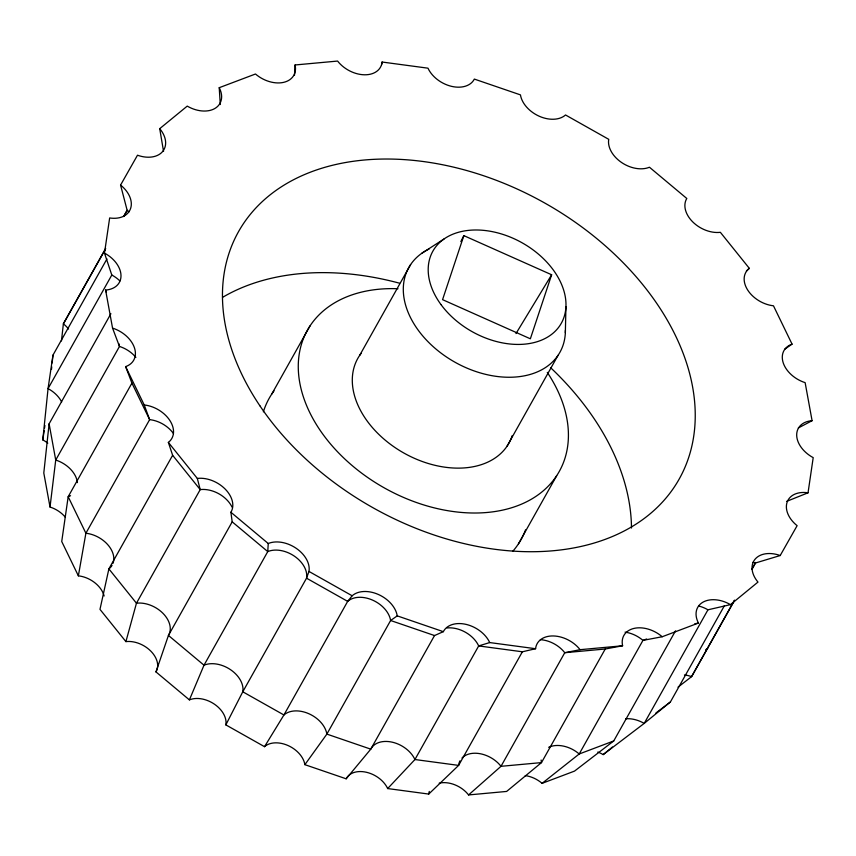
<?xml version="1.0" encoding="UTF-8"?>
<svg xmlns="http://www.w3.org/2000/svg" width="856" height="856" viewBox="0 0 856 856"><rect width="100%" height="100%" fill="white"/><g stroke="black" fill="none" stroke-linecap="round" stroke-linejoin="round"><path stroke-width="1.28" d="M565.345 332.791L565.944 306.641M294.496 75.253L295.085 64.97L337.596 61.065A26.547 18.372 29.3 0 0 364.346 74.793A26.547 18.372 29.3 0 0 382.097 62.028L427.979 68.18A26.547 18.372 29.3 0 0 451.54 86.349A26.547 18.372 29.3 0 0 474.342 79.084L520.448 94.877A26.547 18.372 29.3 0 0 539.226 116.234A26.547 18.372 29.3 0 0 565.527 114.972L608.734 139.325A26.547 18.372 29.3 0 0 621.445 162.415A26.547 18.372 29.3 0 0 649.447 167.23L686.801 198.485A26.547 18.372 29.3 0 0 692.579 221.747A26.547 18.372 29.3 0 0 720.367 232.318L749.332 268.345A26.547 18.372 29.3 0 0 747.78 290.184A26.547 18.372 29.3 0 0 773.471 305.795L792.057 344.133A26.547 18.372 29.3 0 0 783.293 363.062A26.547 18.372 29.3 0 0 805.132 382.643L812.087 420.692A26.547 18.372 29.3 0 0 796.69 435.415A26.547 18.372 29.3 0 0 813.2 457.639L808.043 492.799A26.547 18.372 29.3 0 0 787.071 502.322A26.547 18.372 29.3 0 0 797.118 525.67L780.201 555.533L755.334 563.045A25.273 17.495 29.3 0 0 752.991 562.296M295.085 64.97A26.547 18.372 29.3 0 1 283.593 82.369A26.547 18.372 29.3 0 1 255.484 74.001L219.232 87.697A26.547 18.372 29.3 0 1 214.781 108.541A26.547 18.372 29.3 0 1 187.239 106.112L159.719 128.668A26.547 18.372 29.3 0 1 162.608 151.544A26.547 18.372 29.3 0 1 137.495 155.214L120.578 185.078A26.547 18.372 29.3 0 1 130.615 208.436A26.547 18.372 29.3 0 1 109.654 217.959L104.486 253.109A26.547 18.372 29.3 0 1 120.996 275.332A26.547 18.372 29.3 0 1 105.598 290.056L112.553 328.105A26.547 18.372 29.3 0 1 134.403 347.686A26.547 18.372 29.3 0 1 125.629 366.614L144.215 404.952A26.547 18.372 29.3 0 1 169.916 420.574A26.547 18.372 29.3 0 1 168.364 442.402L197.319 478.429A26.547 18.372 29.3 0 1 225.117 489.011A26.547 18.372 29.3 0 1 230.895 512.263L268.249 543.517L267.757 551.596L204.006 665.198L189.401 699.887A23.765 16.446 29.3 0 1 214.471 704.21A23.765 16.446 29.3 0 1 225.845 724.882L264.525 746.678A23.765 16.446 29.3 0 1 288.065 745.544A23.765 16.446 29.3 0 1 304.875 764.665L346.156 778.8A23.765 16.446 29.3 0 1 366.571 772.305A23.765 16.446 29.3 0 1 387.672 788.558L428.738 794.068L458.623 765.392L522.374 651.791L535.589 648.72A26.547 18.372 29.3 0 1 553.34 635.955A26.547 18.372 29.3 0 1 580.09 649.683L622.601 645.777A26.547 18.372 29.3 0 1 634.093 628.379A26.547 18.372 29.3 0 1 662.202 636.746L698.453 623.05A26.547 18.372 29.3 0 1 702.904 602.207A26.547 18.372 29.3 0 1 730.457 604.636L757.977 582.08A26.547 18.372 29.3 0 1 755.078 559.203A26.547 18.372 29.3 0 1 780.201 555.533M47.786 443.162A23.765 16.446 29.3 0 0 42.8 439.909L48.054 388.624L52.965 355.144L106.957 258.929M51.478 369.439L51.745 366.839M52.152 362.944L52.965 355.144M110.906 313.692L49.113 423.816L43.795 472.983L50.023 507.041A23.765 16.446 29.3 0 1 65.431 517.324M61.461 340.913L63.376 323.835L105.652 248.486M50.023 507.041L55.726 460.047L49.113 423.816M42.8 439.909L44.148 430.729M44.533 428.107L44.919 425.486M104.122 595.979A23.765 16.446 29.3 0 0 78.367 575.842L85.889 533.235L149.639 419.633L144.215 404.952M381.605 64.617L382.097 62.028M189.401 699.887L155.963 671.907A23.765 16.446 29.3 0 0 150.784 651.095A23.765 16.446 29.3 0 0 125.907 641.615L136.457 603.213L200.208 489.611L197.319 478.429M463.845 235.635L442.563 299.654L530.356 338.794L551.639 274.765L463.845 235.635L460.838 241.595M155.963 671.907L168.439 635.43L232.19 521.828L230.895 512.263M268.249 543.517A26.547 18.372 29.3 0 1 296.251 548.343A26.547 18.372 29.3 0 1 308.963 571.433L306.534 578.185L242.783 691.787L225.845 724.882M123.874 216.033L127.127 210.234L120.578 185.078M105.502 249.021L63.376 323.835A25.273 17.495 29.3 0 1 68.566 329.014M123.713 216.568L126.966 210.769M104.486 253.109L111.804 275.022L48.054 388.624A25.273 17.495 29.3 0 1 61.664 401.978M125.629 366.614L131.931 383.124L68.18 496.726L61.728 541.516L78.367 575.842M168.364 442.402L172.634 455.296L108.883 568.898L99.981 609.365L125.907 641.615M271.748 394.092L310 325.933M359.616 355.465L410.623 264.579M507.073 446.169L558.069 355.283M535.589 648.72L489.718 642.567A26.547 18.372 29.3 0 0 466.146 624.399A26.547 18.372 29.3 0 0 443.344 631.664L434.527 635.548L370.776 749.15L346.156 778.8M518.436 543.86L556.689 475.701M622.601 645.777L605.245 648.998L541.495 762.6L506.634 791.436L468.574 794.935A23.765 16.446 29.3 0 0 439.192 783.176M525.263 775.6A23.765 16.446 29.3 0 1 542.083 783.347L574.537 771.096L613.731 740.954L675.534 630.829M730.457 604.636L707.955 609.804L644.204 723.406L603.191 754.607A23.765 16.446 29.3 0 0 597.809 752.06M625.715 718.794A25.273 17.495 29.3 0 1 644.204 723.406L670.419 701.931L724.411 605.716M734.512 600.142L691.584 676.647L678.005 687.165M752.082 568.833L755.334 563.045M684.458 674.935A25.273 17.495 29.3 0 1 691.584 676.647L734.362 600.677M751.932 569.368L755.827 562.413M515.986 333.562L551.639 274.765M264.525 746.678L283.925 714.974L347.675 601.372L352.158 595.776A26.547 18.372 29.3 0 1 378.459 594.513A26.547 18.372 29.3 0 1 397.238 615.871L443.344 631.664M304.875 764.665L326.864 734.106L390.614 620.504L397.238 615.871M387.672 788.558L414.935 759.529L478.686 645.927L489.718 642.567M746.4 270.988L749.332 268.345M468.574 794.935L501.006 766.313L564.757 652.711L580.09 649.683M603.191 754.607L612.425 747.031M705.612 649.865L707.698 648.195M542.083 783.347L579.202 753.986L613.731 740.954M655.878 713.027L670.419 701.931M784.642 349.259L792.057 344.133M421.848 253.248L443.975 239.038M798.327 427.957L812.087 420.692M786.611 501.381L808.043 492.799M646.655 638.993L642.952 640.384L579.202 753.986A25.273 17.495 29.3 0 0 548.653 747.32M694.751 623.81L698.453 623.05M662.202 636.746L642.952 640.384A25.273 17.495 29.3 0 0 625.062 632.135M605.245 648.998L564.757 652.711A25.273 17.495 29.3 0 0 540.404 639.678M522.374 651.791L478.686 645.927A25.273 17.495 29.3 0 0 447.035 627.962M434.527 635.548L390.614 620.504A25.273 17.495 29.3 0 0 372.724 600.174A25.273 17.495 29.3 0 0 347.675 601.372L306.534 578.185A25.273 17.495 29.3 0 0 294.432 556.186A25.273 17.495 29.3 0 0 267.757 551.596L232.19 521.828M308.963 571.433L352.158 595.776M172.634 455.296L200.208 489.611A25.273 17.495 29.3 0 1 232.083 507.18M131.931 383.124L149.639 419.633A25.273 17.495 29.3 0 1 173.479 433.575M112.553 328.105L119.476 346.445A25.273 17.495 29.3 0 1 135.879 357.38M105.598 290.056L106.454 292.431M119.005 343.855L119.476 346.445L55.726 460.047A25.273 17.495 29.3 0 1 77.415 482.602M159.719 128.668L163.549 151.437M219.232 87.697L220.281 104.528M112.05 565.367A25.273 17.495 29.3 0 1 108.883 568.898L136.457 603.213A25.273 17.495 29.3 0 1 162.929 613.281A25.273 17.495 29.3 0 1 168.439 635.43L204.006 665.198A25.273 17.495 29.3 0 1 230.681 669.788A25.273 17.495 29.3 0 1 242.783 691.787L283.925 714.974A25.273 17.495 29.3 0 1 308.973 713.776A25.273 17.495 29.3 0 1 326.864 734.106L370.776 749.15A25.273 17.495 29.3 0 1 392.487 742.238A25.273 17.495 29.3 0 1 414.935 759.529L458.623 765.392A25.273 17.495 29.3 0 1 459.972 760.834M113.046 563.259A25.273 17.495 29.3 0 0 85.889 533.235L68.18 496.726A25.273 17.495 29.3 0 0 70.556 495.688M541.131 760.032A25.273 17.495 29.3 0 0 541.495 762.6L501.006 766.313A25.273 17.495 29.3 0 0 462.005 758.009M111.804 275.022A25.273 17.495 29.3 0 1 119.883 280.929M127.127 210.234A25.273 17.495 29.3 0 1 128.989 211.839M698.699 606.005A25.273 17.495 29.3 0 1 707.955 609.804M428.738 794.068A23.765 16.446 29.3 0 1 429.305 791.436M222.549 297.364A252.681 174.892 29.3 0 1 399.559 283.208M550.601 367.684A252.681 174.892 29.3 0 1 631.482 528.045M525.541 529.875A144.386 99.938 29.3 0 1 512.883 551.189M263.37 411.832A144.386 99.938 29.3 0 1 274.006 390.871M547.294 372.403A144.386 99.938 29.3 0 1 494.062 511.663A144.386 99.938 29.3 0 1 307.186 406.942A144.386 99.938 29.3 0 1 397.997 288.74M512.22 435.586A86.638 59.963 29.3 0 1 405.402 453.883A86.638 59.963 29.3 0 1 361.157 353.335M565.399 330.416A86.638 59.963 29.3 0 1 452.064 360.526A86.638 59.963 29.3 0 1 429.113 249M259.85 405.733A252.681 174.892 29.3 0 0 668.846 494.554A252.681 174.892 29.3 0 0 447.849 165.839A252.681 174.892 29.3 0 0 259.85 405.733M440.979 304.565A73.637 50.964 29.3 0 0 559.76 325.762A73.637 50.964 29.3 0 0 490.542 231.313A73.637 50.964 29.3 0 0 440.979 304.565"/></g></svg>
